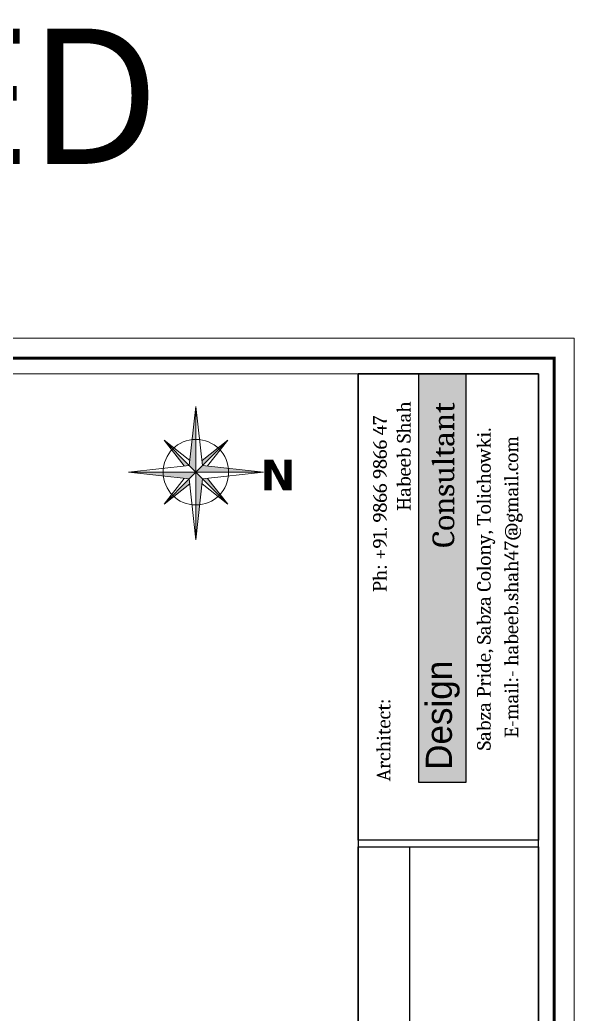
# Model space of a CAD drawing. Header units: inches. Extents: x -179 to 4134, y -2155 to 815.
# Drawn here: x 3013 to 3176.9, y -1469.1 to -1175.3 of the extents above; entities that cross this region are included whole.
import ezdxf

# ---------------------------------------------------------------- set-up
doc = ezdxf.new("R2010")
doc.units = ezdxf.units.IN
doc.header["$LTSCALE"] = 5
for name, color, linetype, lineweight in [('text', 7, 'Continuous', 5), ('title', 7, 'Continuous', 5), ('wall hatch', 252, 'Continuous', 5)]:
    doc.layers.add(name, color=color, linetype=linetype, lineweight=lineweight)
doc.styles.add('Cambria', font='Cambria.ttf', dxfattribs={"height": 5})
doc.styles.add('irfan', font='trebuc.ttf')
doc.styles.add('OPTIMA', font='vinet.ttf')
doc.styles.add('TNR', font='trebuc.ttf')

msp = doc.modelspace()

# ---------------------------------------------------------------- hatches: boundary and pattern name
at = {"layer": 'text'}
h = msp.add_hatch(color=252, dxfattribs=at)
h.dxf.hatch_style = 1
h.paths.add_polyline_path([(3130.98, -1400.72), (3130.98, -1279.9), (3144.89, -1279.9), (3144.89, -1400.72)])
at = {"layer": 'title'}
h = msp.add_hatch(color=5, dxfattribs=at)
h.paths.add_polyline_path([(3065.06, -1308.99), (3063.06, -1310.98), (3045.1, -1308.99)])
h.paths.add_polyline_path([(3063.06, -1310.98), (3063.23, -1312.47), (3055.65, -1318.4)])
h.paths.add_polyline_path([(3065.06, -1308.99), (3067.06, -1310.98), (3065.06, -1328.95)])
h.paths.add_polyline_path([(3067.06, -1310.98), (3068.54, -1310.82), (3074.47, -1318.4)])
h.paths.add_polyline_path([(3065.06, -1308.99), (3067.06, -1306.99), (3085.02, -1308.99)])
h.paths.add_polyline_path([(3067.06, -1306.99), (3066.89, -1305.5), (3074.47, -1299.58)])
h.paths.add_polyline_path([(3065.06, -1289.61), (3065.06, -1308.99), (3063.06, -1306.99)])
msp.add_hatch(color=256, dxfattribs=at).paths.add_polyline_path([(3063.06, -1306.99), (3061.58, -1307.16), (3055.65, -1299.58)])

# ---------------------------------------------------------------- linework, layer by layer
msp.add_lwpolyline([(3130.98, -1400.72), (3130.98, -1279.9), (3144.89, -1279.9), (3144.89, -1400.72)], close=True)
for p, q in [((3063.06, -1306.99), (3065.06, -1289.61)), ((3067.06, -1306.99), (3065.06, -1289.61)), ((3065.06, -1308.99), (3065.06, -1289.61)), ((3055.65, -1299.58), (3061.58, -1307.16)), ((3055.65, -1299.58), (3063.23, -1305.5)), ((3063.06, -1306.99), (3055.65, -1299.58)), ((3065.06, -1308.99), (3074.47, -1299.58)), ((3074.47, -1299.58), (3066.89, -1305.5)), ((3074.47, -1299.58), (3068.54, -1307.16)), ((3045.1, -1308.99), (3063.06, -1306.99)), ((3063.06, -1306.99), (3065.06, -1308.99)), ((3065.06, -1308.99), (3067.06, -1306.99)), ((3067.06, -1306.99), (3085.02, -1308.99)), ((3065.06, -1308.99), (3045.1, -1308.99)), ((3045.1, -1308.99), (3063.06, -1310.98)), ((3063.06, -1310.98), (3065.06, -1308.99)), ((3065.06, -1308.99), (3085.02, -1308.99)), ((3065.06, -1308.99), (3065.06, -1328.95)), ((3067.06, -1310.98), (3065.06, -1308.99)), ((3067.06, -1310.98), (3085.02, -1308.99)), ((3055.65, -1318.4), (3061.58, -1310.82)), ((3063.06, -1310.98), (3055.65, -1318.4)), ((3055.65, -1318.4), (3063.23, -1312.47)), ((3065.06, -1328.95), (3063.06, -1310.98)), ((3065.06, -1328.95), (3067.06, -1310.98)), ((3074.47, -1318.4), (3066.89, -1312.47)), ((3067.06, -1310.98), (3074.47, -1318.4)), ((3074.47, -1318.4), (3068.54, -1310.82))]:
    msp.add_line(p, q, dxfattribs=at)
at = {"layer": 'title', "lineweight": 25}
msp.add_line((3128.23, -1419.7), (3128.23, -1512.08), dxfattribs=at)
at = {"layer": 'title'}
for points in [[(3176.86, -1887.37), (3176.86, -1269.38), (2302.84, -1269.38), (2302.84, -1887.37)], [(3166.34, -1279.9), (2313.36, -1279.9), (2313.36, -1875.48), (3166.34, -1875.48)]]:
    msp.add_lwpolyline(points, close=True, dxfattribs=at)
at = {"layer": 'title', "color": 7, "linetype": 'Continuous', "const_width": 0.902}
msp.add_lwpolyline([(3170.92, -1275.32), (2308.77, -1275.32), (2308.77, -1881.44), (3170.92, -1881.44)], close=True, dxfattribs=at)
at = {"layer": 'title', "lineweight": -3}
for points in [[(3112.98, -1417.69), (3112.98, -1279.9), (3166.34, -1279.9), (3166.34, -1417.69)], [(3112.98, -1279.9), (3112.98, -1875.48), (3166.34, -1875.48), (3166.34, -1279.9)], [(3112.98, -1512.08), (3112.98, -1419.7), (3166.34, -1419.7), (3166.34, -1512.08)]]:
    msp.add_lwpolyline(points, close=True, dxfattribs=at)
at = {"layer": 'title'}
msp.add_circle((3065.06, -1308.99), 9.69, dxfattribs=at)

# ---------------------------------------------------------------- texts
at = {"layer": 'title', "style": 'Cambria'}
for s, height, p in [('Habeeb Shah', 4.0503, (3128.55, -1320.47)), ('Consultant ', 6.449, (3141.44, -1331.31)), ('Ph: +91. 9866 9866 47', 4.0503, (3121.48, -1344.44)), ('Sabza Pride, Sabza Colony, Tolichowki.', 4.0503, (3152.21, -1391.15)), ('E-mail:- habeeb.shah47@gmail.com', 4.0503, (3160.33, -1387.54)), ('Architect:', 4.05, (3122.55, -1400.34))]:
    msp.add_text(s, height=height, rotation=90, dxfattribs=at).set_placement(p)
at = {"layer": 'title', "color": 1, "style": 'OPTIMA'}
msp.add_text('Design', height=7.739, rotation=90, dxfattribs=at).set_placement((3140.74, -1396.94))
at = {"layer": 'title', "insert": (2798.71, -1314.35), "char_height": 9.0861, "width": 295.8367, "attachment_point": 3, "rotation": 180, "line_spacing_factor": 1.200437, "style": 'TNR'}
msp.add_mtext('\\pxql;{\\fVerdana|b1|i0|c0|p34;\\C1;N}', dxfattribs=at)
at = {"layer": 'wall hatch', "lineweight": -2, "ltscale": 0.25, "style": 'irfan'}
msp.add_text('Furniture layout UPDATED', height=40, dxfattribs=at).set_placement((2410.1, -1217.92))

doc.saveas('drawing.dxf')
